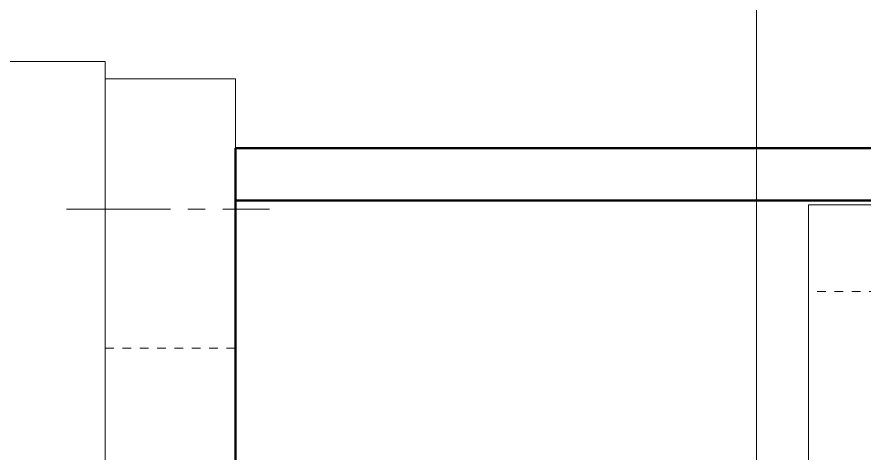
# Model space of a CAD drawing. Header units: millimetres. Extents: x -50460 to 50460, y -35640 to 35640.
# Drawn here: x -33439.9 to -33342.3, y 26636.9 to 26687.1 of the extents above; entities that cross this region are included whole.
import ezdxf

# ---------------------------------------------------------------- set-up
doc = ezdxf.new("R2010")
doc.units = ezdxf.units.MM
doc.linetypes.add('点画线', pattern=[18, 12, -2, 2, -2])
doc.linetypes.add('虚线', pattern=[2, 1, -1])
for name, color, linetype, lineweight in [('ACADSichtbare Kanten(DIN_Schmid)', 7, 'Continuous', 50), ('EB0', 7, 'Continuous', 15), ('中心线层', 1, '点画线', 18), ('尺寸线层', 4, 'Continuous', 18), ('粗实线层', 7, 'Continuous', 15), ('粗实线层_1', 7, 'Continuous', 15), ('细实线层', 3, 'Continuous', 18), ('虚线层', 100, '虚线', 18)]:
    doc.layers.add(name, color=color, linetype=linetype, lineweight=lineweight)

# ---------------------------------------------------------------- blocks, each defined once
blk = doc.blocks.new('*X998')
at = {"layer": '粗实线层'}
for p, q in [((-15, 50), (-15, 241)), ((-15, 241), (0, 241)), ((0, 241), (0, 50))]:
    blk.add_line(p, q, dxfattribs=at)
at = {"layer": '虚线层', "linetype": '虚线', "lineweight": 18}
blk.add_line((-15, 210), (0, 210), dxfattribs=at)
blk = doc.blocks.new('*X999')
at = {"layer": '粗实线层'}
for p, q in [((-12, 177), (-12, 187)), ((0, 187), (-12, 187)), ((-12, 10), (-12, 177))]:
    blk.add_line(p, q, dxfattribs=at)
at = {"layer": '虚线层'}
blk.add_line((0, 177), (-12, 177), dxfattribs=at)
blk = doc.blocks.new('*X1001')
at = {"layer": 'ACADSichtbare Kanten(DIN_Schmid)', "linetype": 'Continuous', "lineweight": 50}
for p, q in [((127.218, 170.589), (127.218, -29.411)), ((127.218, 170.589), (297.218, 170.589)), ((127.218, 164.589), (297.218, 164.589))]:
    blk.add_line(p, q, dxfattribs=at)
blk = doc.blocks.new('*X997')
at = {"layer": '中心线层', "linetype": '点画线', "lineweight": 18}
blk.add_line((-198.459, 226), (-175.066, 226), dxfattribs=at)
at = {"layer": '粗实线层_1'}
for name, p in [('*X998', (-179, 0)), ('*X1001', (-306.218, 62.411)), ('*X999', (-101, 39.5))]:
    blk.add_blockref(name, p, dxfattribs=at)
blk = doc.blocks.new('*X995')
at = {"layer": '粗实线层_1'}
blk.add_blockref('*X997', (194, -241), dxfattribs=at)
blk = doc.blocks.new('*X1013')
at = {"layer": '粗实线层'}
for p, q in [((0, 115), (15, 115)), ((0, 0), (0, 115)), ((15, 0), (15, 115)), ((0, 0), (15, 0))]:
    blk.add_line(p, q, dxfattribs=at)
blk = doc.blocks.new('*X1014')
at = {"layer": '中心线层'}
for p, q in [((51, -24.5), (51, -55.5)), ((35.5, -40), (66.5, -40))]:
    blk.add_line(p, q, dxfattribs=at)
at = {"layer": '粗实线层'}
for p, q in [((0, -80), (0, 0)), ((0, 0), (50, 0)), ((50, 0), (75, -25)), ((75, -25), (75, -55)), ((75, -55), (50, -80)), ((50, -80), (0, -80))]:
    blk.add_line(p, q, dxfattribs=at)
blk.add_circle((51, -40), 12.5, dxfattribs=at)
blk = doc.blocks.new('*X1012')
at = {"layer": '粗实线层_1'}
for name, p in [('*X1013', (0, 0)), ('*X1014', (15, 97.5))]:
    blk.add_blockref(name, p, dxfattribs=at)
blk = doc.blocks.new('*X1011')
at = {"layer": '粗实线层_1'}
blk.add_blockref('*X1012', (-15, -57.5), dxfattribs=at)
blk = doc.blocks.new('*X947')
at = {"layer": 'EB0'}
blk.add_line((790, 1050), (675, 1050), dxfattribs=at)
blk.add_blockref('*X995', (790, 1048), dxfattribs=at)
blk.add_blockref('*X1011', (775, 952.5), dxfattribs=at)
blk.add_line((790, 1050), (790, -20), dxfattribs=at)
blk = doc.blocks.new('*X805')
at = {"layer": 'EB0'}
blk.add_line((-650, 6477.5), (-650, 377.5), dxfattribs=at)
at = {"layer": '细实线层'}
blk.add_blockref('*X947', (-1515, 4855), dxfattribs=at)

msp = doc.modelspace()

# ---------------------------------------------------------------- block references
at = {"layer": '尺寸线层'}
msp.add_blockref('*X805', (-32704.742, 20776.945), dxfattribs=at)

doc.saveas('drawing.dxf')
